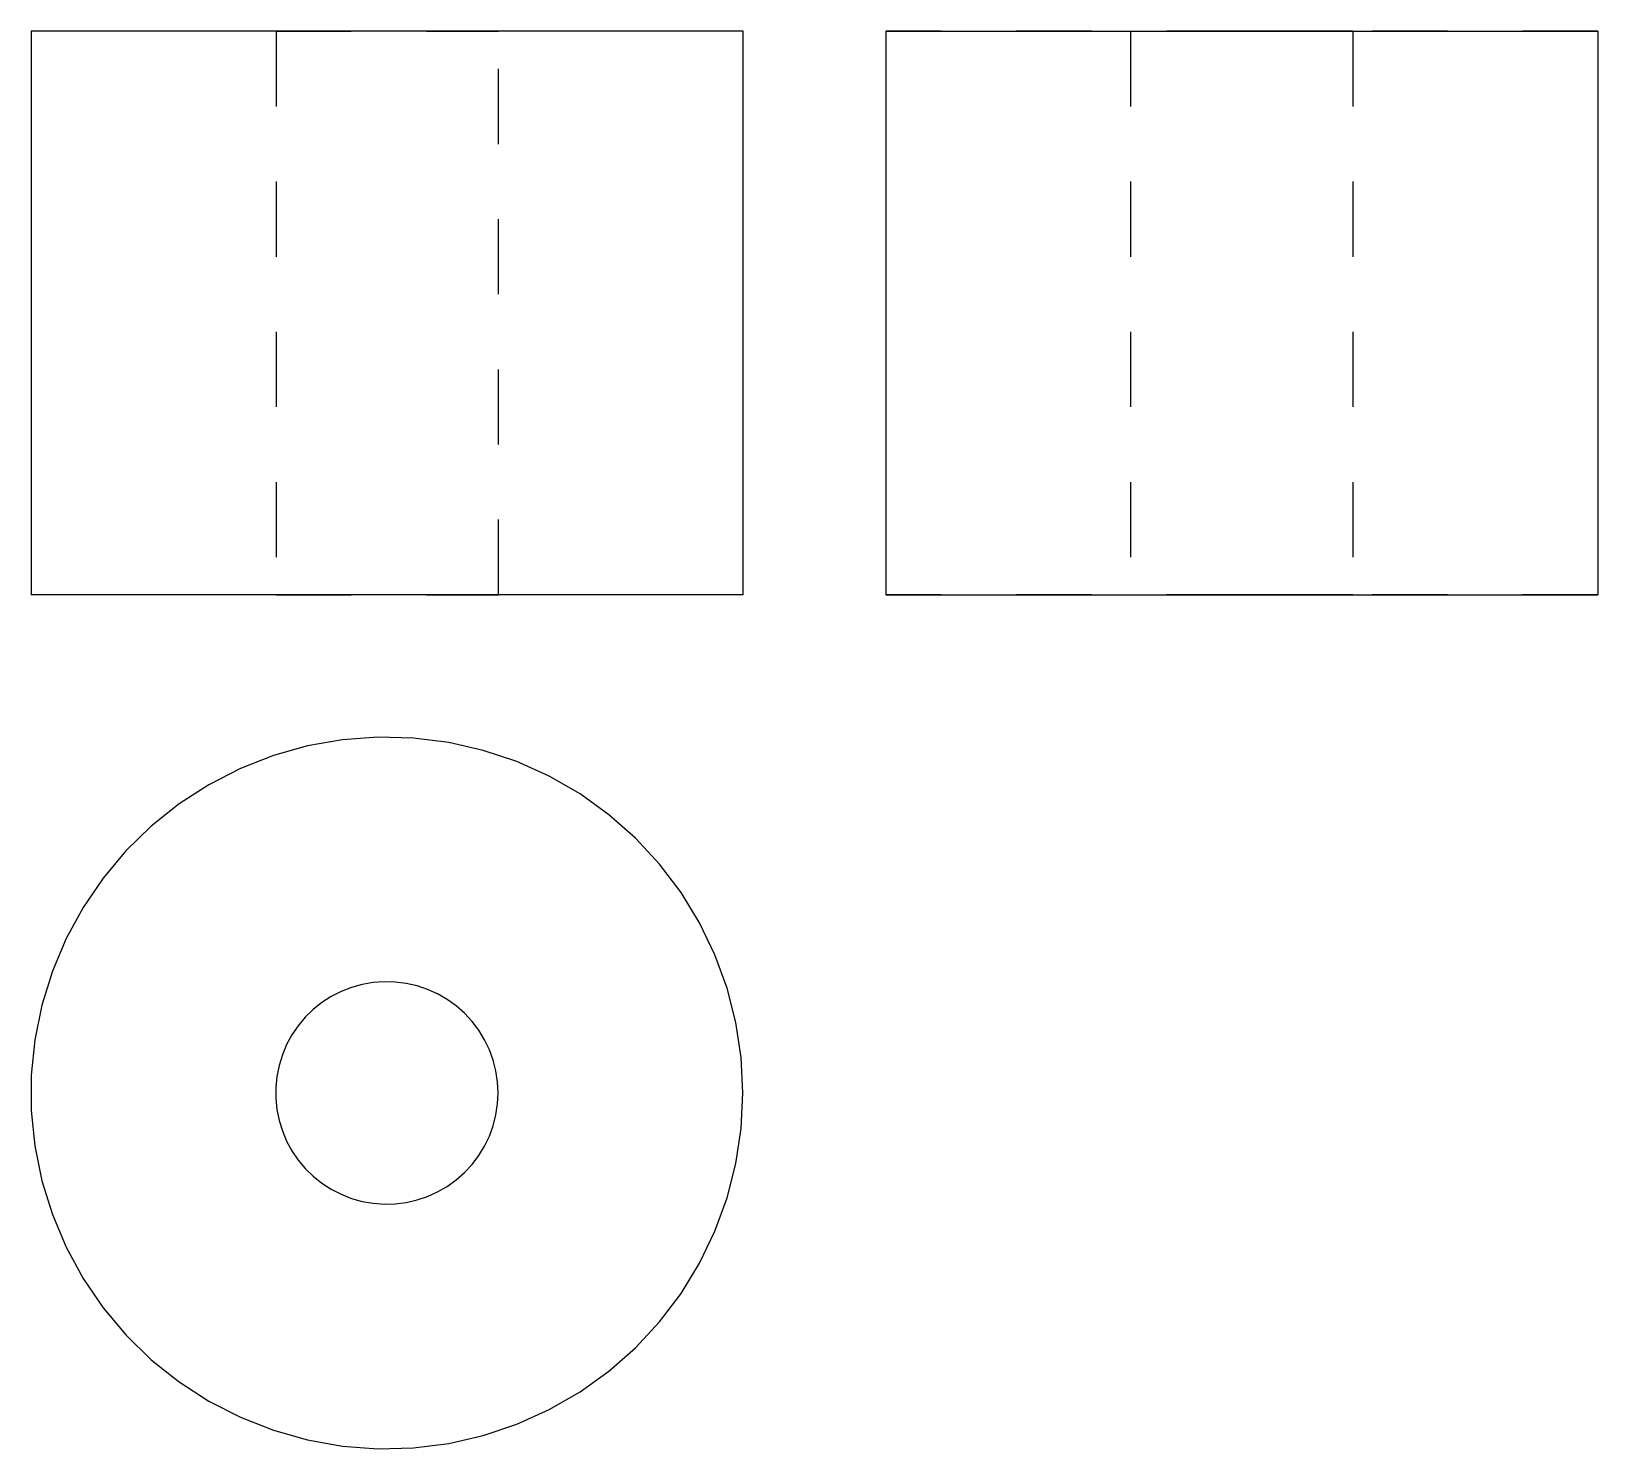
# Model space of a CAD drawing. Extents: x 0 to 2.08, y 0 to 1.89.
import ezdxf

# ---------------------------------------------------------------- set-up
doc = ezdxf.new("R2010")
doc.units = 0
doc.linetypes.add('HIDDEN', pattern=[0.047369, 0.031595, -0.015774])
for name, color, linetype in [('FRONT', 7, 'CONTINUOUS'), ('FRONT_HID', 7, 'HIDDEN'), ('LEFT', 7, 'CONTINUOUS'), ('LEFT_HID', 7, 'HIDDEN'), ('TOP', 7, 'CONTINUOUS')]:
    doc.layers.add(name, color=color, linetype=linetype)

msp = doc.modelspace()

# ---------------------------------------------------------------- linework, layer by layer
at = {"layer": 'FRONT'}
for p, q in [((0.947368, 1.886548), (0, 1.886548)), ((0, 1.886548), (0, 1.136548)), ((0.947368, 1.136548), (0.947368, 1.886548)), ((0.947368, 1.136548), (0, 1.136548))]:
    msp.add_line(p, q, dxfattribs=at)
at = {"layer": 'FRONT_HID', "linetype": 'HIDDEN'}
for p, q in [((0.621711, 1.886548), (0.325658, 1.886548)), ((0.325658, 1.886548), (0.621711, 1.886548)), ((0.325658, 1.886548), (0.325658, 1.136548)), ((0.621711, 1.136548), (0.621711, 1.886548)), ((0.621711, 1.136548), (0.325658, 1.136548)), ((0.325658, 1.136548), (0.621711, 1.136548))]:
    msp.add_line(p, q, dxfattribs=at)
at = {"layer": 'LEFT'}
for p, q in [((1.136842, 1.886548), (2.084211, 1.886548)), ((1.136842, 1.886548), (1.136842, 1.136548)), ((2.084211, 1.886548), (2.084211, 1.136548)), ((1.136842, 1.136548), (2.084211, 1.136548))]:
    msp.add_line(p, q, dxfattribs=at)
at = {"layer": 'LEFT_HID', "linetype": 'HIDDEN'}
for p, q in [((1.610526, 1.886548), (1.136842, 1.886548)), ((1.610526, 1.886548), (1.4625, 1.886548)), ((1.4625, 1.886548), (1.758553, 1.886548)), ((1.4625, 1.886548), (1.4625, 1.136548)), ((2.084211, 1.886548), (1.610526, 1.886548)), ((1.758553, 1.886548), (1.610526, 1.886548)), ((1.758553, 1.886548), (1.758553, 1.136548)), ((1.610526, 1.136548), (1.136842, 1.136548)), ((1.610526, 1.136548), (1.4625, 1.136548)), ((1.4625, 1.136548), (1.758553, 1.136548)), ((2.084211, 1.136548), (1.610526, 1.136548)), ((1.758553, 1.136548), (1.610526, 1.136548))]:
    msp.add_line(p, q, dxfattribs=at)
at = {"layer": 'TOP'}
for p, q in [((0.414196, 0.943545), (0.367691, 0.935345)), ((0.461286, 0.947074), (0.414196, 0.943545)), ((0.508494, 0.945897), (0.461286, 0.947074)), ((0.55535, 0.940025), (0.508494, 0.945897)), ((0.601388, 0.929517), (0.55535, 0.940025)), ((0.322233, 0.922555), (0.278275, 0.905303)), ((0.367691, 0.935345), (0.322233, 0.922555)), ((0.646152, 0.914477), (0.601388, 0.929517)), ((0.278275, 0.905303), (0.236253, 0.88376)), ((0.689195, 0.895055), (0.646152, 0.914477)), ((0.236253, 0.88376), (0.196585, 0.858139)), ((0.730091, 0.871444), (0.689195, 0.895055)), ((0.196585, 0.858139), (0.159665, 0.828696)), ((0.768433, 0.843878), (0.730091, 0.871444)), ((0.803839, 0.812632), (0.768433, 0.843878)), ((0.159665, 0.828696), (0.12586, 0.795724)), ((0.12586, 0.795724), (0.095506, 0.75955)), ((0.835959, 0.778015), (0.803839, 0.812632)), ((0.864472, 0.740373), (0.835959, 0.778015)), ((0.095506, 0.75955), (0.068905, 0.720533)), ((0.889095, 0.700078), (0.864472, 0.740373)), ((0.068905, 0.720533), (0.046321, 0.679061)), ((0.909584, 0.657532), (0.889095, 0.700078)), ((0.046321, 0.679061), (0.027978, 0.635547)), ((0.925735, 0.613158), (0.909584, 0.657532)), ((0.027978, 0.635547), (0.014059, 0.590422)), ((0.412214, 0.608464), (0.399082, 0.601732)), ((0.425951, 0.613855), (0.412214, 0.608464)), ((0.440156, 0.617852), (0.425951, 0.613855)), ((0.454689, 0.620414), (0.440156, 0.617852)), ((0.469405, 0.621517), (0.454689, 0.620414)), ((0.484157, 0.621149), (0.469405, 0.621517)), ((0.4988, 0.619314), (0.484157, 0.621149)), ((0.513187, 0.616031), (0.4988, 0.619314)), ((0.527175, 0.611331), (0.513187, 0.616031)), ((0.540627, 0.605261), (0.527175, 0.611331)), ((0.553407, 0.597883), (0.540627, 0.605261)), ((0.937388, 0.567396), (0.925735, 0.613158)), ((0.014059, 0.590422), (0.004702, 0.544136)), ((0.375148, 0.584524), (0.364584, 0.57422)), ((0.386686, 0.593725), (0.375148, 0.584524)), ((0.399082, 0.601732), (0.386686, 0.593725)), ((0.565388, 0.589269), (0.553407, 0.597883)), ((0.576453, 0.579504), (0.565388, 0.589269)), ((0.355099, 0.562916), (0.346786, 0.550723)), ((0.364584, 0.57422), (0.355099, 0.562916)), ((0.58649, 0.568686), (0.576453, 0.579504)), ((0.5954, 0.556923), (0.58649, 0.568686)), ((0.944426, 0.520701), (0.937388, 0.567396)), ((0.004702, 0.544136), (0, 0.497148)), ((0.346786, 0.550723), (0.339728, 0.537763)), ((0.603095, 0.544331), (0.5954, 0.556923)), ((0.609498, 0.531036), (0.603095, 0.544331)), ((0.333996, 0.524165), (0.329646, 0.510064)), ((0.339728, 0.537763), (0.333996, 0.524165)), ((0.614545, 0.517169), (0.609498, 0.531036)), ((0.329646, 0.510064), (0.326722, 0.495599)), ((0.618187, 0.502868), (0.614545, 0.517169)), ((0.620386, 0.488276), (0.618187, 0.502868)), ((0.94678, 0.473537), (0.944426, 0.520701)), ((0, 0.497148), (0, 0.449926)), ((0.326722, 0.495599), (0.325253, 0.480915)), ((0.325253, 0.480915), (0.325253, 0.466158)), ((0.621122, 0.473537), (0.620386, 0.488276)), ((0.325253, 0.466158), (0.326722, 0.451475)), ((0.618187, 0.444206), (0.620386, 0.458798)), ((0.620386, 0.458798), (0.621122, 0.473537)), ((0.944426, 0.426373), (0.94678, 0.473537)), ((0, 0.449926), (0.004702, 0.402938)), ((0.326722, 0.451475), (0.329646, 0.43701)), ((0.614545, 0.429905), (0.618187, 0.444206)), ((0.329646, 0.43701), (0.333996, 0.422909)), ((0.333996, 0.422909), (0.339728, 0.409311)), ((0.609498, 0.416038), (0.614545, 0.429905)), ((0.937388, 0.379678), (0.944426, 0.426373)), ((0.004702, 0.402938), (0.014059, 0.356652)), ((0.339728, 0.409311), (0.346786, 0.396351)), ((0.346786, 0.396351), (0.355099, 0.384158)), ((0.5954, 0.390151), (0.603095, 0.402743)), ((0.603095, 0.402743), (0.609498, 0.416038)), ((0.355099, 0.384158), (0.364584, 0.372854)), ((0.576453, 0.36757), (0.58649, 0.378387)), ((0.58649, 0.378387), (0.5954, 0.390151)), ((0.925735, 0.333916), (0.937388, 0.379678)), ((0.014059, 0.356652), (0.027978, 0.311527)), ((0.364584, 0.372854), (0.375148, 0.36255)), ((0.375148, 0.36255), (0.386686, 0.353349)), ((0.553407, 0.349191), (0.565388, 0.357805)), ((0.565388, 0.357805), (0.576453, 0.36757)), ((0.386686, 0.353349), (0.399082, 0.345342)), ((0.399082, 0.345342), (0.412214, 0.33861)), ((0.412214, 0.33861), (0.425951, 0.333219)), ((0.513187, 0.331043), (0.527175, 0.335743)), ((0.527175, 0.335743), (0.540627, 0.341813)), ((0.540627, 0.341813), (0.553407, 0.349191)), ((0.909584, 0.289542), (0.925735, 0.333916)), ((0.425951, 0.333219), (0.440156, 0.329222)), ((0.440156, 0.329222), (0.454689, 0.326659)), ((0.454689, 0.326659), (0.469405, 0.325557)), ((0.469405, 0.325557), (0.484157, 0.325925)), ((0.484157, 0.325925), (0.4988, 0.32776)), ((0.4988, 0.32776), (0.513187, 0.331043)), ((0.027978, 0.311527), (0.046321, 0.268013)), ((0.889095, 0.246996), (0.909584, 0.289542)), ((0.046321, 0.268013), (0.068905, 0.226541)), ((0.864472, 0.206701), (0.889095, 0.246996)), ((0.068905, 0.226541), (0.095506, 0.187524)), ((0.835959, 0.169059), (0.864472, 0.206701)), ((0.095506, 0.187524), (0.12586, 0.15135)), ((0.803839, 0.134442), (0.835959, 0.169059)), ((0.12586, 0.15135), (0.159665, 0.118377)), ((0.768433, 0.103196), (0.803839, 0.134442)), ((0.159665, 0.118377), (0.196585, 0.088935)), ((0.196585, 0.088935), (0.236253, 0.063314)), ((0.730091, 0.07563), (0.768433, 0.103196)), ((0.236253, 0.063314), (0.278275, 0.041771)), ((0.689195, 0.052019), (0.730091, 0.07563)), ((0.278275, 0.041771), (0.322233, 0.024519)), ((0.646152, 0.032597), (0.689195, 0.052019)), ((0.322233, 0.024519), (0.367691, 0.011729)), ((0.601388, 0.017557), (0.646152, 0.032597)), ((0.367691, 0.011729), (0.414196, 0.003529)), ((0.414196, 0.003529), (0.461286, 0)), ((0.461286, 0), (0.508494, 0.001177)), ((0.508494, 0.001177), (0.55535, 0.007049)), ((0.55535, 0.007049), (0.601388, 0.017557))]:
    msp.add_line(p, q, dxfattribs=at)

doc.saveas('drawing.dxf')
